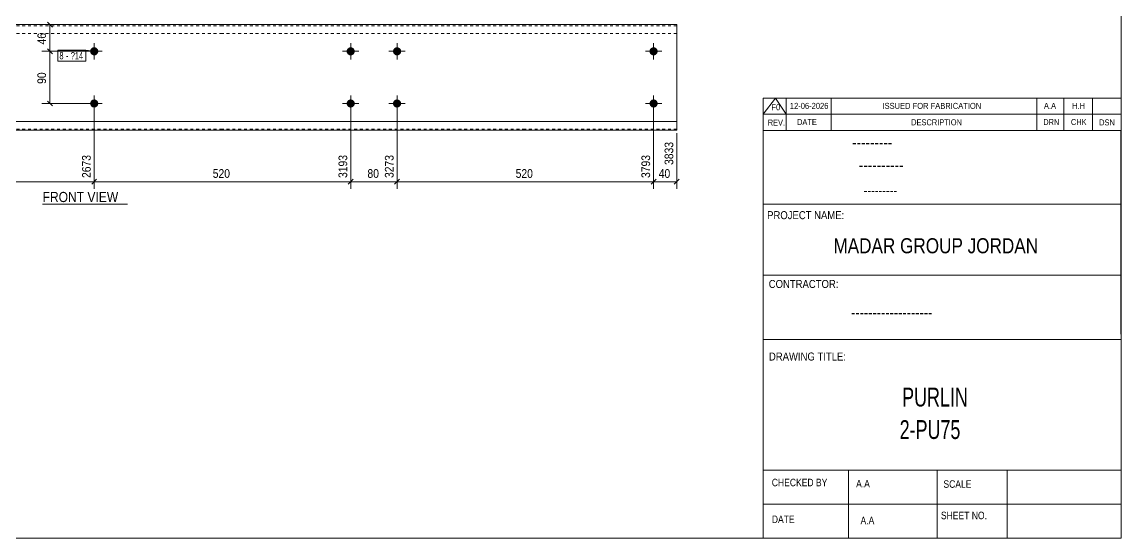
# Model space of a CAD drawing. Header units: millimetres. Extents: x 2 to 579, y 1 to 405.
# Drawn here: x 199.9 to 579, y 5 to 183 of the extents above; entities that cross this region are included whole.
import ezdxf

# ---------------------------------------------------------------- set-up
doc = ezdxf.new("R2010")
doc.units = ezdxf.units.MM
doc.linetypes.add('XKITLINE00', pattern=[0])
doc.linetypes.add('XKITLINE01', pattern=[4, 1, -1, 1, -1])
for name, color, linetype, lineweight in [('Bolt', 3, 'Continuous', 0), ('BoltMark', 7, 'Continuous', 0), ('Dimensions', 7, 'Continuous', 0), ('DrawingSheet', 5, 'Continuous', 0), ('OtherObjectType', 7, 'Continuous', 0), ('Part', 2, 'Continuous', 0)]:
    doc.layers.add(name, color=color, linetype=linetype, lineweight=lineweight)
doc.styles.add('@ARIAL_UNICODE_MS_BOLD', font='ARIAL.TTF')
doc.styles.add('ARIAL', font='ARIAL.TTF')
doc.styles.add('ARIAL_NARROW', font='ARIALN.TTF')
doc.styles.add('COMIC_SANS_MS_BOLD', font='COMICBD.TTF')
doc.styles.add('SWIS721_EX_BT', font='ARIAL.TTF')
doc.styles.add('SWISSE', font='ARIAL.TTF')

# ---------------------------------------------------------------- blocks, each defined once
blk = doc.blocks.new('*A3')
at = {"layer": 'Bolt'}
for points in [[(314.65, 172.88), (314.65, 172.84), (314.65, 172.81), (314.65, 172.77), (314.64, 172.74), (314.64, 172.7), (314.63, 172.67), (314.63, 172.64), (314.62, 172.6), (314.61, 172.57), (314.6, 172.54), (314.59, 172.5), (314.58, 172.47), (314.57, 172.44), (314.56, 172.41), (314.55, 172.37), (314.53, 172.34), (314.52, 172.31), (314.5, 172.28), (314.49, 172.25), (314.47, 172.22), (314.45, 172.19), (314.44, 172.16), (314.42, 172.13), (314.4, 172.1), (314.38, 172.08), (314.36, 172.05), (314.34, 172.02), (314.31, 172), (314.29, 171.97), (314.27, 171.94), (314.24, 171.92), (314.22, 171.9), (314.19, 171.87), (314.17, 171.85), (314.14, 171.83), (314.11, 171.81), (314.09, 171.79), (314.06, 171.77), (314.03, 171.75), (314, 171.73), (313.97, 171.71), (313.94, 171.69), (313.91, 171.68), (313.88, 171.66), (313.85, 171.64), (313.82, 171.63), (313.79, 171.62), (313.76, 171.6), (313.72, 171.59), (313.69, 171.58), (313.66, 171.57), (313.63, 171.56), (313.59, 171.55), (313.56, 171.54), (313.53, 171.54), (313.49, 171.53), (313.46, 171.53), (313.42, 171.52), (313.39, 171.52), (313.36, 171.51), (313.32, 171.51), (313.29, 171.51), (313.25, 171.51), (313.22, 171.51), (313.18, 171.51), (313.15, 171.51), (313.12, 171.52), (313.08, 171.52), (313.05, 171.53), (313.01, 171.53), (312.98, 171.54), (312.95, 171.54), (312.91, 171.55), (312.88, 171.56), (312.85, 171.57), (312.81, 171.58), (312.78, 171.59), (312.75, 171.6), (312.72, 171.62), (312.69, 171.63), (312.65, 171.64), (312.62, 171.66), (312.59, 171.68), (312.56, 171.69), (312.53, 171.71), (312.5, 171.73), (312.48, 171.75), (312.45, 171.77), (312.42, 171.79), (312.39, 171.81), (312.37, 171.83), (312.34, 171.85), (312.31, 171.87), (312.29, 171.9), (312.26, 171.92), (312.24, 171.94), (312.22, 171.97), (312.19, 172), (312.17, 172.02), (312.15, 172.05), (312.13, 172.08), (312.11, 172.1), (312.09, 172.13), (312.07, 172.16), (312.05, 172.19), (312.04, 172.22), (312.02, 172.25), (312, 172.28), (311.99, 172.31), (311.97, 172.34), (311.96, 172.37), (311.95, 172.41), (311.94, 172.44), (311.92, 172.47), (311.91, 172.5), (311.9, 172.54), (311.9, 172.57), (311.89, 172.6), (311.88, 172.64), (311.87, 172.67), (311.87, 172.7), (311.86, 172.74), (311.86, 172.77), (311.86, 172.81), (311.85, 172.84), (311.85, 172.88), (311.85, 172.91), (311.85, 172.94), (311.85, 172.98), (311.86, 173.01), (311.86, 173.05), (311.86, 173.08), (311.87, 173.12), (311.87, 173.15), (311.88, 173.18), (311.89, 173.22), (311.9, 173.25), (311.9, 173.28), (311.91, 173.32), (311.92, 173.35), (311.94, 173.38), (311.95, 173.41), (311.96, 173.45), (311.97, 173.48), (311.99, 173.51), (312, 173.54), (312.02, 173.57), (312.04, 173.6), (312.05, 173.63), (312.07, 173.66), (312.09, 173.69), (312.11, 173.72), (312.13, 173.74), (312.15, 173.77), (312.17, 173.8), (312.19, 173.82), (312.22, 173.85), (312.24, 173.88), (312.26, 173.9), (312.29, 173.92), (312.31, 173.95), (312.34, 173.97), (312.37, 173.99), (312.39, 174.01), (312.42, 174.03), (312.45, 174.05), (312.48, 174.07), (312.5, 174.09), (312.53, 174.11), (312.56, 174.13), (312.59, 174.14), (312.62, 174.16), (312.65, 174.18), (312.69, 174.19), (312.72, 174.2), (312.75, 174.22), (312.78, 174.23), (312.81, 174.24), (312.85, 174.25), (312.88, 174.26), (312.91, 174.27), (312.95, 174.28), (312.98, 174.28), (313.01, 174.29), (313.05, 174.29), (313.08, 174.3), (313.12, 174.3), (313.15, 174.31), (313.18, 174.31), (313.22, 174.31), (313.25, 174.31), (313.29, 174.31), (313.32, 174.31), (313.36, 174.31), (313.39, 174.3), (313.42, 174.3), (313.46, 174.29), (313.49, 174.29), (313.53, 174.28), (313.56, 174.28), (313.59, 174.27), (313.63, 174.26), (313.66, 174.25), (313.69, 174.24), (313.72, 174.23), (313.76, 174.22), (313.79, 174.2), (313.82, 174.19), (313.85, 174.18), (313.88, 174.16), (313.91, 174.14), (313.94, 174.13), (313.97, 174.11), (314, 174.09), (314.03, 174.07), (314.06, 174.05), (314.09, 174.03), (314.11, 174.01), (314.14, 173.99), (314.17, 173.97), (314.19, 173.95), (314.22, 173.92), (314.24, 173.9), (314.27, 173.88), (314.29, 173.85), (314.31, 173.82), (314.34, 173.8), (314.36, 173.77), (314.38, 173.74), (314.4, 173.72), (314.42, 173.69), (314.44, 173.66), (314.45, 173.63), (314.47, 173.6), (314.49, 173.57), (314.5, 173.54), (314.52, 173.51), (314.53, 173.48), (314.55, 173.45), (314.56, 173.41), (314.57, 173.38), (314.58, 173.35), (314.59, 173.32), (314.6, 173.28), (314.61, 173.25), (314.62, 173.22), (314.63, 173.18), (314.63, 173.15), (314.64, 173.12), (314.64, 173.08), (314.65, 173.05), (314.65, 173.01), (314.65, 172.98), (314.65, 172.94), (314.65, 172.91)], [(330.65, 172.88), (330.65, 172.84), (330.65, 172.81), (330.65, 172.77), (330.64, 172.74), (330.64, 172.7), (330.63, 172.67), (330.63, 172.64), (330.62, 172.6), (330.61, 172.57), (330.6, 172.54), (330.59, 172.5), (330.58, 172.47), (330.57, 172.44), (330.56, 172.41), (330.55, 172.37), (330.53, 172.34), (330.52, 172.31), (330.5, 172.28), (330.49, 172.25), (330.47, 172.22), (330.45, 172.19), (330.44, 172.16), (330.42, 172.13), (330.4, 172.1), (330.38, 172.08), (330.36, 172.05), (330.34, 172.02), (330.31, 172), (330.29, 171.97), (330.27, 171.94), (330.24, 171.92), (330.22, 171.9), (330.19, 171.87), (330.17, 171.85), (330.14, 171.83), (330.11, 171.81), (330.09, 171.79), (330.06, 171.77), (330.03, 171.75), (330, 171.73), (329.97, 171.71), (329.94, 171.69), (329.91, 171.68), (329.88, 171.66), (329.85, 171.64), (329.82, 171.63), (329.79, 171.62), (329.76, 171.6), (329.72, 171.59), (329.69, 171.58), (329.66, 171.57), (329.63, 171.56), (329.59, 171.55), (329.56, 171.54), (329.53, 171.54), (329.49, 171.53), (329.46, 171.53), (329.42, 171.52), (329.39, 171.52), (329.36, 171.51), (329.32, 171.51), (329.29, 171.51), (329.25, 171.51), (329.22, 171.51), (329.18, 171.51), (329.15, 171.51), (329.12, 171.52), (329.08, 171.52), (329.05, 171.53), (329.01, 171.53), (328.98, 171.54), (328.95, 171.54), (328.91, 171.55), (328.88, 171.56), (328.85, 171.57), (328.81, 171.58), (328.78, 171.59), (328.75, 171.6), (328.72, 171.62), (328.69, 171.63), (328.65, 171.64), (328.62, 171.66), (328.59, 171.68), (328.56, 171.69), (328.53, 171.71), (328.5, 171.73), (328.48, 171.75), (328.45, 171.77), (328.42, 171.79), (328.39, 171.81), (328.37, 171.83), (328.34, 171.85), (328.31, 171.87), (328.29, 171.9), (328.26, 171.92), (328.24, 171.94), (328.22, 171.97), (328.19, 172), (328.17, 172.02), (328.15, 172.05), (328.13, 172.08), (328.11, 172.1), (328.09, 172.13), (328.07, 172.16), (328.05, 172.19), (328.04, 172.22), (328.02, 172.25), (328, 172.28), (327.99, 172.31), (327.97, 172.34), (327.96, 172.37), (327.95, 172.41), (327.94, 172.44), (327.92, 172.47), (327.91, 172.5), (327.9, 172.54), (327.9, 172.57), (327.89, 172.6), (327.88, 172.64), (327.87, 172.67), (327.87, 172.7), (327.86, 172.74), (327.86, 172.77), (327.86, 172.81), (327.85, 172.84), (327.85, 172.88), (327.85, 172.91), (327.85, 172.94), (327.85, 172.98), (327.86, 173.01), (327.86, 173.05), (327.86, 173.08), (327.87, 173.12), (327.87, 173.15), (327.88, 173.18), (327.89, 173.22), (327.9, 173.25), (327.9, 173.28), (327.91, 173.32), (327.92, 173.35), (327.94, 173.38), (327.95, 173.41), (327.96, 173.45), (327.97, 173.48), (327.99, 173.51), (328, 173.54), (328.02, 173.57), (328.04, 173.6), (328.05, 173.63), (328.07, 173.66), (328.09, 173.69), (328.11, 173.72), (328.13, 173.74), (328.15, 173.77), (328.17, 173.8), (328.19, 173.82), (328.22, 173.85), (328.24, 173.88), (328.26, 173.9), (328.29, 173.92), (328.31, 173.95), (328.34, 173.97), (328.37, 173.99), (328.39, 174.01), (328.42, 174.03), (328.45, 174.05), (328.48, 174.07), (328.5, 174.09), (328.53, 174.11), (328.56, 174.13), (328.59, 174.14), (328.62, 174.16), (328.65, 174.18), (328.69, 174.19), (328.72, 174.2), (328.75, 174.22), (328.78, 174.23), (328.81, 174.24), (328.85, 174.25), (328.88, 174.26), (328.91, 174.27), (328.95, 174.28), (328.98, 174.28), (329.01, 174.29), (329.05, 174.29), (329.08, 174.3), (329.12, 174.3), (329.15, 174.31), (329.18, 174.31), (329.22, 174.31), (329.25, 174.31), (329.29, 174.31), (329.32, 174.31), (329.36, 174.31), (329.39, 174.3), (329.42, 174.3), (329.46, 174.29), (329.49, 174.29), (329.53, 174.28), (329.56, 174.28), (329.59, 174.27), (329.63, 174.26), (329.66, 174.25), (329.69, 174.24), (329.72, 174.23), (329.76, 174.22), (329.79, 174.2), (329.82, 174.19), (329.85, 174.18), (329.88, 174.16), (329.91, 174.14), (329.94, 174.13), (329.97, 174.11), (330, 174.09), (330.03, 174.07), (330.06, 174.05), (330.09, 174.03), (330.11, 174.01), (330.14, 173.99), (330.17, 173.97), (330.19, 173.95), (330.22, 173.92), (330.24, 173.9), (330.27, 173.88), (330.29, 173.85), (330.31, 173.82), (330.34, 173.8), (330.36, 173.77), (330.38, 173.74), (330.4, 173.72), (330.42, 173.69), (330.44, 173.66), (330.45, 173.63), (330.47, 173.6), (330.49, 173.57), (330.5, 173.54), (330.52, 173.51), (330.53, 173.48), (330.55, 173.45), (330.56, 173.41), (330.57, 173.38), (330.58, 173.35), (330.59, 173.32), (330.6, 173.28), (330.61, 173.25), (330.62, 173.22), (330.63, 173.18), (330.63, 173.15), (330.64, 173.12), (330.64, 173.08), (330.65, 173.05), (330.65, 173.01), (330.65, 172.98), (330.65, 172.94), (330.65, 172.91)], [(314.65, 154.88), (314.65, 154.84), (314.65, 154.81), (314.65, 154.77), (314.64, 154.74), (314.64, 154.7), (314.63, 154.67), (314.63, 154.64), (314.62, 154.6), (314.61, 154.57), (314.6, 154.54), (314.59, 154.5), (314.58, 154.47), (314.57, 154.44), (314.56, 154.41), (314.55, 154.37), (314.53, 154.34), (314.52, 154.31), (314.5, 154.28), (314.49, 154.25), (314.47, 154.22), (314.45, 154.19), (314.44, 154.16), (314.42, 154.13), (314.4, 154.1), (314.38, 154.08), (314.36, 154.05), (314.34, 154.02), (314.31, 154), (314.29, 153.97), (314.27, 153.94), (314.24, 153.92), (314.22, 153.9), (314.19, 153.87), (314.17, 153.85), (314.14, 153.83), (314.11, 153.81), (314.09, 153.79), (314.06, 153.77), (314.03, 153.75), (314, 153.73), (313.97, 153.71), (313.94, 153.69), (313.91, 153.68), (313.88, 153.66), (313.85, 153.64), (313.82, 153.63), (313.79, 153.62), (313.76, 153.6), (313.72, 153.59), (313.69, 153.58), (313.66, 153.57), (313.63, 153.56), (313.59, 153.55), (313.56, 153.54), (313.53, 153.54), (313.49, 153.53), (313.46, 153.53), (313.42, 153.52), (313.39, 153.52), (313.36, 153.51), (313.32, 153.51), (313.29, 153.51), (313.25, 153.51), (313.22, 153.51), (313.18, 153.51), (313.15, 153.51), (313.12, 153.52), (313.08, 153.52), (313.05, 153.53), (313.01, 153.53), (312.98, 153.54), (312.95, 153.54), (312.91, 153.55), (312.88, 153.56), (312.85, 153.57), (312.81, 153.58), (312.78, 153.59), (312.75, 153.6), (312.72, 153.62), (312.69, 153.63), (312.65, 153.64), (312.62, 153.66), (312.59, 153.68), (312.56, 153.69), (312.53, 153.71), (312.5, 153.73), (312.48, 153.75), (312.45, 153.77), (312.42, 153.79), (312.39, 153.81), (312.37, 153.83), (312.34, 153.85), (312.31, 153.87), (312.29, 153.9), (312.26, 153.92), (312.24, 153.94), (312.22, 153.97), (312.19, 154), (312.17, 154.02), (312.15, 154.05), (312.13, 154.08), (312.11, 154.1), (312.09, 154.13), (312.07, 154.16), (312.05, 154.19), (312.04, 154.22), (312.02, 154.25), (312, 154.28), (311.99, 154.31), (311.97, 154.34), (311.96, 154.37), (311.95, 154.41), (311.94, 154.44), (311.92, 154.47), (311.91, 154.5), (311.9, 154.54), (311.9, 154.57), (311.89, 154.6), (311.88, 154.64), (311.87, 154.67), (311.87, 154.7), (311.86, 154.74), (311.86, 154.77), (311.86, 154.81), (311.85, 154.84), (311.85, 154.88), (311.85, 154.91), (311.85, 154.94), (311.85, 154.98), (311.86, 155.01), (311.86, 155.05), (311.86, 155.08), (311.87, 155.12), (311.87, 155.15), (311.88, 155.18), (311.89, 155.22), (311.9, 155.25), (311.9, 155.28), (311.91, 155.32), (311.92, 155.35), (311.94, 155.38), (311.95, 155.41), (311.96, 155.45), (311.97, 155.48), (311.99, 155.51), (312, 155.54), (312.02, 155.57), (312.04, 155.6), (312.05, 155.63), (312.07, 155.66), (312.09, 155.69), (312.11, 155.72), (312.13, 155.74), (312.15, 155.77), (312.17, 155.8), (312.19, 155.82), (312.22, 155.85), (312.24, 155.88), (312.26, 155.9), (312.29, 155.92), (312.31, 155.95), (312.34, 155.97), (312.37, 155.99), (312.39, 156.01), (312.42, 156.03), (312.45, 156.05), (312.48, 156.07), (312.5, 156.09), (312.53, 156.11), (312.56, 156.13), (312.59, 156.14), (312.62, 156.16), (312.65, 156.18), (312.69, 156.19), (312.72, 156.2), (312.75, 156.22), (312.78, 156.23), (312.81, 156.24), (312.85, 156.25), (312.88, 156.26), (312.91, 156.27), (312.95, 156.28), (312.98, 156.28), (313.01, 156.29), (313.05, 156.29), (313.08, 156.3), (313.12, 156.3), (313.15, 156.31), (313.18, 156.31), (313.22, 156.31), (313.25, 156.31), (313.29, 156.31), (313.32, 156.31), (313.36, 156.31), (313.39, 156.3), (313.42, 156.3), (313.46, 156.29), (313.49, 156.29), (313.53, 156.28), (313.56, 156.28), (313.59, 156.27), (313.63, 156.26), (313.66, 156.25), (313.69, 156.24), (313.72, 156.23), (313.76, 156.22), (313.79, 156.2), (313.82, 156.19), (313.85, 156.18), (313.88, 156.16), (313.91, 156.14), (313.94, 156.13), (313.97, 156.11), (314, 156.09), (314.03, 156.07), (314.06, 156.05), (314.09, 156.03), (314.11, 156.01), (314.14, 155.99), (314.17, 155.97), (314.19, 155.95), (314.22, 155.92), (314.24, 155.9), (314.27, 155.88), (314.29, 155.85), (314.31, 155.82), (314.34, 155.8), (314.36, 155.77), (314.38, 155.74), (314.4, 155.72), (314.42, 155.69), (314.44, 155.66), (314.45, 155.63), (314.47, 155.6), (314.49, 155.57), (314.5, 155.54), (314.52, 155.51), (314.53, 155.48), (314.55, 155.45), (314.56, 155.41), (314.57, 155.38), (314.58, 155.35), (314.59, 155.32), (314.6, 155.28), (314.61, 155.25), (314.62, 155.22), (314.63, 155.18), (314.63, 155.15), (314.64, 155.12), (314.64, 155.08), (314.65, 155.05), (314.65, 155.01), (314.65, 154.98), (314.65, 154.94), (314.65, 154.91)], [(330.65, 154.88), (330.65, 154.84), (330.65, 154.81), (330.65, 154.77), (330.64, 154.74), (330.64, 154.7), (330.63, 154.67), (330.63, 154.64), (330.62, 154.6), (330.61, 154.57), (330.6, 154.54), (330.59, 154.5), (330.58, 154.47), (330.57, 154.44), (330.56, 154.41), (330.55, 154.37), (330.53, 154.34), (330.52, 154.31), (330.5, 154.28), (330.49, 154.25), (330.47, 154.22), (330.45, 154.19), (330.44, 154.16), (330.42, 154.13), (330.4, 154.1), (330.38, 154.08), (330.36, 154.05), (330.34, 154.02), (330.31, 154), (330.29, 153.97), (330.27, 153.94), (330.24, 153.92), (330.22, 153.9), (330.19, 153.87), (330.17, 153.85), (330.14, 153.83), (330.11, 153.81), (330.09, 153.79), (330.06, 153.77), (330.03, 153.75), (330, 153.73), (329.97, 153.71), (329.94, 153.69), (329.91, 153.68), (329.88, 153.66), (329.85, 153.64), (329.82, 153.63), (329.79, 153.62), (329.76, 153.6), (329.72, 153.59), (329.69, 153.58), (329.66, 153.57), (329.63, 153.56), (329.59, 153.55), (329.56, 153.54), (329.53, 153.54), (329.49, 153.53), (329.46, 153.53), (329.42, 153.52), (329.39, 153.52), (329.36, 153.51), (329.32, 153.51), (329.29, 153.51), (329.25, 153.51), (329.22, 153.51), (329.18, 153.51), (329.15, 153.51), (329.12, 153.52), (329.08, 153.52), (329.05, 153.53), (329.01, 153.53), (328.98, 153.54), (328.95, 153.54), (328.91, 153.55), (328.88, 153.56), (328.85, 153.57), (328.81, 153.58), (328.78, 153.59), (328.75, 153.6), (328.72, 153.62), (328.69, 153.63), (328.65, 153.64), (328.62, 153.66), (328.59, 153.68), (328.56, 153.69), (328.53, 153.71), (328.5, 153.73), (328.48, 153.75), (328.45, 153.77), (328.42, 153.79), (328.39, 153.81), (328.37, 153.83), (328.34, 153.85), (328.31, 153.87), (328.29, 153.9), (328.26, 153.92), (328.24, 153.94), (328.22, 153.97), (328.19, 154), (328.17, 154.02), (328.15, 154.05), (328.13, 154.08), (328.11, 154.1), (328.09, 154.13), (328.07, 154.16), (328.05, 154.19), (328.04, 154.22), (328.02, 154.25), (328, 154.28), (327.99, 154.31), (327.97, 154.34), (327.96, 154.37), (327.95, 154.41), (327.94, 154.44), (327.92, 154.47), (327.91, 154.5), (327.9, 154.54), (327.9, 154.57), (327.89, 154.6), (327.88, 154.64), (327.87, 154.67), (327.87, 154.7), (327.86, 154.74), (327.86, 154.77), (327.86, 154.81), (327.85, 154.84), (327.85, 154.88), (327.85, 154.91), (327.85, 154.94), (327.85, 154.98), (327.86, 155.01), (327.86, 155.05), (327.86, 155.08), (327.87, 155.12), (327.87, 155.15), (327.88, 155.18), (327.89, 155.22), (327.9, 155.25), (327.9, 155.28), (327.91, 155.32), (327.92, 155.35), (327.94, 155.38), (327.95, 155.41), (327.96, 155.45), (327.97, 155.48), (327.99, 155.51), (328, 155.54), (328.02, 155.57), (328.04, 155.6), (328.05, 155.63), (328.07, 155.66), (328.09, 155.69), (328.11, 155.72), (328.13, 155.74), (328.15, 155.77), (328.17, 155.8), (328.19, 155.82), (328.22, 155.85), (328.24, 155.88), (328.26, 155.9), (328.29, 155.92), (328.31, 155.95), (328.34, 155.97), (328.37, 155.99), (328.39, 156.01), (328.42, 156.03), (328.45, 156.05), (328.48, 156.07), (328.5, 156.09), (328.53, 156.11), (328.56, 156.13), (328.59, 156.14), (328.62, 156.16), (328.65, 156.18), (328.69, 156.19), (328.72, 156.2), (328.75, 156.22), (328.78, 156.23), (328.81, 156.24), (328.85, 156.25), (328.88, 156.26), (328.91, 156.27), (328.95, 156.28), (328.98, 156.28), (329.01, 156.29), (329.05, 156.29), (329.08, 156.3), (329.12, 156.3), (329.15, 156.31), (329.18, 156.31), (329.22, 156.31), (329.25, 156.31), (329.29, 156.31), (329.32, 156.31), (329.36, 156.31), (329.39, 156.3), (329.42, 156.3), (329.46, 156.29), (329.49, 156.29), (329.53, 156.28), (329.56, 156.28), (329.59, 156.27), (329.63, 156.26), (329.66, 156.25), (329.69, 156.24), (329.72, 156.23), (329.76, 156.22), (329.79, 156.2), (329.82, 156.19), (329.85, 156.18), (329.88, 156.16), (329.91, 156.14), (329.94, 156.13), (329.97, 156.11), (330, 156.09), (330.03, 156.07), (330.06, 156.05), (330.09, 156.03), (330.11, 156.01), (330.14, 155.99), (330.17, 155.97), (330.19, 155.95), (330.22, 155.92), (330.24, 155.9), (330.27, 155.88), (330.29, 155.85), (330.31, 155.82), (330.34, 155.8), (330.36, 155.77), (330.38, 155.74), (330.4, 155.72), (330.42, 155.69), (330.44, 155.66), (330.45, 155.63), (330.47, 155.6), (330.49, 155.57), (330.5, 155.54), (330.52, 155.51), (330.53, 155.48), (330.55, 155.45), (330.56, 155.41), (330.57, 155.38), (330.58, 155.35), (330.59, 155.32), (330.6, 155.28), (330.61, 155.25), (330.62, 155.22), (330.63, 155.18), (330.63, 155.15), (330.64, 155.12), (330.64, 155.08), (330.65, 155.05), (330.65, 155.01), (330.65, 154.98), (330.65, 154.94), (330.65, 154.91)]]:
    blk.add_hatch(color=3, dxfattribs=at).paths.add_polyline_path(points, flags=17)
at = {"layer": 'Bolt', "color": 3, "linetype": 'XKITLINE00', "lineweight": 0}
for p, q in [((313.25, 175.71), (313.25, 170.11)), ((329.25, 175.71), (329.25, 170.11)), ((316.05, 172.91), (310.45, 172.91)), ((332.05, 172.91), (326.45, 172.91)), ((313.25, 157.71), (313.25, 152.11)), ((329.25, 157.71), (329.25, 152.11)), ((316.05, 154.91), (310.45, 154.91)), ((332.05, 154.91), (326.45, 154.91))]:
    blk.add_line(p, q, dxfattribs=at)
blk = doc.blocks.new('*A4')
at = {"layer": 'Bolt'}
for points in [[(226.16, 172.88), (226.16, 172.84), (226.16, 172.81), (226.16, 172.77), (226.15, 172.74), (226.15, 172.7), (226.14, 172.67), (226.14, 172.64), (226.13, 172.6), (226.12, 172.57), (226.11, 172.54), (226.11, 172.5), (226.09, 172.47), (226.08, 172.44), (226.07, 172.41), (226.06, 172.37), (226.05, 172.34), (226.03, 172.31), (226.02, 172.28), (226, 172.25), (225.98, 172.22), (225.97, 172.19), (225.95, 172.16), (225.93, 172.13), (225.91, 172.1), (225.89, 172.08), (225.87, 172.05), (225.85, 172.02), (225.83, 172), (225.8, 171.97), (225.78, 171.94), (225.76, 171.92), (225.73, 171.9), (225.71, 171.87), (225.68, 171.85), (225.65, 171.83), (225.63, 171.81), (225.6, 171.79), (225.57, 171.77), (225.54, 171.75), (225.51, 171.73), (225.49, 171.71), (225.46, 171.69), (225.43, 171.68), (225.39, 171.66), (225.36, 171.64), (225.33, 171.63), (225.3, 171.62), (225.27, 171.6), (225.24, 171.59), (225.2, 171.58), (225.17, 171.57), (225.14, 171.56), (225.11, 171.55), (225.07, 171.54), (225.04, 171.54), (225, 171.53), (224.97, 171.53), (224.94, 171.52), (224.9, 171.52), (224.87, 171.51), (224.83, 171.51), (224.8, 171.51), (224.77, 171.51), (224.73, 171.51), (224.7, 171.51), (224.66, 171.51), (224.63, 171.52), (224.59, 171.52), (224.56, 171.53), (224.53, 171.53), (224.49, 171.54), (224.46, 171.54), (224.43, 171.55), (224.39, 171.56), (224.36, 171.57), (224.33, 171.58), (224.29, 171.59), (224.26, 171.6), (224.23, 171.62), (224.2, 171.63), (224.17, 171.64), (224.14, 171.66), (224.11, 171.68), (224.08, 171.69), (224.05, 171.71), (224.02, 171.73), (223.99, 171.75), (223.96, 171.77), (223.93, 171.79), (223.9, 171.81), (223.88, 171.83), (223.85, 171.85), (223.83, 171.87), (223.8, 171.9), (223.78, 171.92), (223.75, 171.94), (223.73, 171.97), (223.71, 172), (223.68, 172.02), (223.66, 172.05), (223.64, 172.08), (223.62, 172.1), (223.6, 172.13), (223.58, 172.16), (223.56, 172.19), (223.55, 172.22), (223.53, 172.25), (223.51, 172.28), (223.5, 172.31), (223.49, 172.34), (223.47, 172.37), (223.46, 172.41), (223.45, 172.44), (223.44, 172.47), (223.43, 172.5), (223.42, 172.54), (223.41, 172.57), (223.4, 172.6), (223.39, 172.64), (223.39, 172.67), (223.38, 172.7), (223.38, 172.74), (223.37, 172.77), (223.37, 172.81), (223.37, 172.84), (223.37, 172.88), (223.37, 172.91), (223.37, 172.94), (223.37, 172.98), (223.37, 173.01), (223.37, 173.05), (223.38, 173.08), (223.38, 173.12), (223.39, 173.15), (223.39, 173.18), (223.4, 173.22), (223.41, 173.25), (223.42, 173.28), (223.43, 173.32), (223.44, 173.35), (223.45, 173.38), (223.46, 173.41), (223.47, 173.45), (223.49, 173.48), (223.5, 173.51), (223.51, 173.54), (223.53, 173.57), (223.55, 173.6), (223.56, 173.63), (223.58, 173.66), (223.6, 173.69), (223.62, 173.72), (223.64, 173.74), (223.66, 173.77), (223.68, 173.8), (223.71, 173.82), (223.73, 173.85), (223.75, 173.88), (223.78, 173.9), (223.8, 173.92), (223.83, 173.95), (223.85, 173.97), (223.88, 173.99), (223.9, 174.01), (223.93, 174.03), (223.96, 174.05), (223.99, 174.07), (224.02, 174.09), (224.05, 174.11), (224.08, 174.13), (224.11, 174.14), (224.14, 174.16), (224.17, 174.18), (224.2, 174.19), (224.23, 174.2), (224.26, 174.22), (224.29, 174.23), (224.33, 174.24), (224.36, 174.25), (224.39, 174.26), (224.43, 174.27), (224.46, 174.28), (224.49, 174.28), (224.53, 174.29), (224.56, 174.29), (224.59, 174.3), (224.63, 174.3), (224.66, 174.31), (224.7, 174.31), (224.73, 174.31), (224.77, 174.31), (224.8, 174.31), (224.83, 174.31), (224.87, 174.31), (224.9, 174.3), (224.94, 174.3), (224.97, 174.29), (225, 174.29), (225.04, 174.28), (225.07, 174.28), (225.11, 174.27), (225.14, 174.26), (225.17, 174.25), (225.2, 174.24), (225.24, 174.23), (225.27, 174.22), (225.3, 174.2), (225.33, 174.19), (225.36, 174.18), (225.39, 174.16), (225.43, 174.14), (225.46, 174.13), (225.49, 174.11), (225.51, 174.09), (225.54, 174.07), (225.57, 174.05), (225.6, 174.03), (225.63, 174.01), (225.65, 173.99), (225.68, 173.97), (225.71, 173.95), (225.73, 173.92), (225.76, 173.9), (225.78, 173.88), (225.8, 173.85), (225.83, 173.82), (225.85, 173.8), (225.87, 173.77), (225.89, 173.74), (225.91, 173.72), (225.93, 173.69), (225.95, 173.66), (225.97, 173.63), (225.98, 173.6), (226, 173.57), (226.02, 173.54), (226.03, 173.51), (226.05, 173.48), (226.06, 173.45), (226.07, 173.41), (226.08, 173.38), (226.09, 173.35), (226.11, 173.32), (226.11, 173.28), (226.12, 173.25), (226.13, 173.22), (226.14, 173.18), (226.14, 173.15), (226.15, 173.12), (226.15, 173.08), (226.16, 173.05), (226.16, 173.01), (226.16, 172.98), (226.16, 172.94), (226.17, 172.91)], [(419.14, 172.88), (419.14, 172.84), (419.14, 172.81), (419.13, 172.77), (419.13, 172.74), (419.13, 172.7), (419.12, 172.67), (419.11, 172.64), (419.11, 172.6), (419.1, 172.57), (419.09, 172.54), (419.08, 172.5), (419.07, 172.47), (419.06, 172.44), (419.05, 172.41), (419.03, 172.37), (419.02, 172.34), (419.01, 172.31), (418.99, 172.28), (418.98, 172.25), (418.96, 172.22), (418.94, 172.19), (418.92, 172.16), (418.91, 172.13), (418.89, 172.1), (418.87, 172.08), (418.84, 172.05), (418.82, 172.02), (418.8, 172), (418.78, 171.97), (418.76, 171.94), (418.73, 171.92), (418.71, 171.9), (418.68, 171.87), (418.66, 171.85), (418.63, 171.83), (418.6, 171.81), (418.58, 171.79), (418.55, 171.77), (418.52, 171.75), (418.49, 171.73), (418.46, 171.71), (418.43, 171.69), (418.4, 171.68), (418.37, 171.66), (418.34, 171.64), (418.31, 171.63), (418.28, 171.62), (418.24, 171.6), (418.21, 171.59), (418.18, 171.58), (418.15, 171.57), (418.11, 171.56), (418.08, 171.55), (418.05, 171.54), (418.01, 171.54), (417.98, 171.53), (417.95, 171.53), (417.91, 171.52), (417.88, 171.52), (417.84, 171.51), (417.81, 171.51), (417.78, 171.51), (417.74, 171.51), (417.71, 171.51), (417.67, 171.51), (417.64, 171.51), (417.6, 171.52), (417.57, 171.52), (417.54, 171.53), (417.5, 171.53), (417.47, 171.54), (417.43, 171.54), (417.4, 171.55), (417.37, 171.56), (417.33, 171.57), (417.3, 171.58), (417.27, 171.59), (417.24, 171.6), (417.21, 171.62), (417.17, 171.63), (417.14, 171.64), (417.11, 171.66), (417.08, 171.68), (417.05, 171.69), (417.02, 171.71), (416.99, 171.73), (416.96, 171.75), (416.93, 171.77), (416.91, 171.79), (416.88, 171.81), (416.85, 171.83), (416.83, 171.85), (416.8, 171.87), (416.78, 171.9), (416.75, 171.92), (416.73, 171.94), (416.7, 171.97), (416.68, 172), (416.66, 172.02), (416.64, 172.05), (416.62, 172.08), (416.6, 172.1), (416.58, 172.13), (416.56, 172.16), (416.54, 172.19), (416.52, 172.22), (416.51, 172.25), (416.49, 172.28), (416.48, 172.31), (416.46, 172.34), (416.45, 172.37), (416.43, 172.41), (416.42, 172.44), (416.41, 172.47), (416.4, 172.5), (416.39, 172.54), (416.38, 172.57), (416.38, 172.6), (416.37, 172.64), (416.36, 172.67), (416.36, 172.7), (416.35, 172.74), (416.35, 172.77), (416.34, 172.81), (416.34, 172.84), (416.34, 172.88), (416.34, 172.91), (416.34, 172.94), (416.34, 172.98), (416.34, 173.01), (416.35, 173.05), (416.35, 173.08), (416.36, 173.12), (416.36, 173.15), (416.37, 173.18), (416.38, 173.22), (416.38, 173.25), (416.39, 173.28), (416.4, 173.32), (416.41, 173.35), (416.42, 173.38), (416.43, 173.41), (416.45, 173.45), (416.46, 173.48), (416.48, 173.51), (416.49, 173.54), (416.51, 173.57), (416.52, 173.6), (416.54, 173.63), (416.56, 173.66), (416.58, 173.69), (416.6, 173.72), (416.62, 173.74), (416.64, 173.77), (416.66, 173.8), (416.68, 173.82), (416.7, 173.85), (416.73, 173.88), (416.75, 173.9), (416.78, 173.92), (416.8, 173.95), (416.83, 173.97), (416.85, 173.99), (416.88, 174.01), (416.91, 174.03), (416.93, 174.05), (416.96, 174.07), (416.99, 174.09), (417.02, 174.11), (417.05, 174.13), (417.08, 174.14), (417.11, 174.16), (417.14, 174.18), (417.17, 174.19), (417.21, 174.2), (417.24, 174.22), (417.27, 174.23), (417.3, 174.24), (417.33, 174.25), (417.37, 174.26), (417.4, 174.27), (417.43, 174.28), (417.47, 174.28), (417.5, 174.29), (417.54, 174.29), (417.57, 174.3), (417.6, 174.3), (417.64, 174.31), (417.67, 174.31), (417.71, 174.31), (417.74, 174.31), (417.78, 174.31), (417.81, 174.31), (417.84, 174.31), (417.88, 174.3), (417.91, 174.3), (417.95, 174.29), (417.98, 174.29), (418.01, 174.28), (418.05, 174.28), (418.08, 174.27), (418.11, 174.26), (418.15, 174.25), (418.18, 174.24), (418.21, 174.23), (418.24, 174.22), (418.28, 174.2), (418.31, 174.19), (418.34, 174.18), (418.37, 174.16), (418.4, 174.14), (418.43, 174.13), (418.46, 174.11), (418.49, 174.09), (418.52, 174.07), (418.55, 174.05), (418.58, 174.03), (418.6, 174.01), (418.63, 173.99), (418.66, 173.97), (418.68, 173.95), (418.71, 173.92), (418.73, 173.9), (418.76, 173.88), (418.78, 173.85), (418.8, 173.82), (418.82, 173.8), (418.84, 173.77), (418.87, 173.74), (418.89, 173.72), (418.91, 173.69), (418.92, 173.66), (418.94, 173.63), (418.96, 173.6), (418.98, 173.57), (418.99, 173.54), (419.01, 173.51), (419.02, 173.48), (419.03, 173.45), (419.05, 173.41), (419.06, 173.38), (419.07, 173.35), (419.08, 173.32), (419.09, 173.28), (419.1, 173.25), (419.11, 173.22), (419.11, 173.18), (419.12, 173.15), (419.13, 173.12), (419.13, 173.08), (419.13, 173.05), (419.14, 173.01), (419.14, 172.98), (419.14, 172.94), (419.14, 172.91)], [(226.16, 154.88), (226.16, 154.84), (226.16, 154.81), (226.16, 154.77), (226.15, 154.74), (226.15, 154.7), (226.14, 154.67), (226.14, 154.64), (226.13, 154.6), (226.12, 154.57), (226.11, 154.54), (226.11, 154.5), (226.09, 154.47), (226.08, 154.44), (226.07, 154.41), (226.06, 154.37), (226.05, 154.34), (226.03, 154.31), (226.02, 154.28), (226, 154.25), (225.98, 154.22), (225.97, 154.19), (225.95, 154.16), (225.93, 154.13), (225.91, 154.1), (225.89, 154.08), (225.87, 154.05), (225.85, 154.02), (225.83, 154), (225.8, 153.97), (225.78, 153.94), (225.76, 153.92), (225.73, 153.9), (225.71, 153.87), (225.68, 153.85), (225.65, 153.83), (225.63, 153.81), (225.6, 153.79), (225.57, 153.77), (225.54, 153.75), (225.51, 153.73), (225.49, 153.71), (225.46, 153.69), (225.43, 153.68), (225.39, 153.66), (225.36, 153.64), (225.33, 153.63), (225.3, 153.62), (225.27, 153.6), (225.24, 153.59), (225.2, 153.58), (225.17, 153.57), (225.14, 153.56), (225.11, 153.55), (225.07, 153.54), (225.04, 153.54), (225, 153.53), (224.97, 153.53), (224.94, 153.52), (224.9, 153.52), (224.87, 153.51), (224.83, 153.51), (224.8, 153.51), (224.77, 153.51), (224.73, 153.51), (224.7, 153.51), (224.66, 153.51), (224.63, 153.52), (224.59, 153.52), (224.56, 153.53), (224.53, 153.53), (224.49, 153.54), (224.46, 153.54), (224.43, 153.55), (224.39, 153.56), (224.36, 153.57), (224.33, 153.58), (224.29, 153.59), (224.26, 153.6), (224.23, 153.62), (224.2, 153.63), (224.17, 153.64), (224.14, 153.66), (224.11, 153.68), (224.08, 153.69), (224.05, 153.71), (224.02, 153.73), (223.99, 153.75), (223.96, 153.77), (223.93, 153.79), (223.9, 153.81), (223.88, 153.83), (223.85, 153.85), (223.83, 153.87), (223.8, 153.9), (223.78, 153.92), (223.75, 153.94), (223.73, 153.97), (223.71, 154), (223.68, 154.02), (223.66, 154.05), (223.64, 154.08), (223.62, 154.1), (223.6, 154.13), (223.58, 154.16), (223.56, 154.19), (223.55, 154.22), (223.53, 154.25), (223.51, 154.28), (223.5, 154.31), (223.49, 154.34), (223.47, 154.37), (223.46, 154.41), (223.45, 154.44), (223.44, 154.47), (223.43, 154.5), (223.42, 154.54), (223.41, 154.57), (223.4, 154.6), (223.39, 154.64), (223.39, 154.67), (223.38, 154.7), (223.38, 154.74), (223.37, 154.77), (223.37, 154.81), (223.37, 154.84), (223.37, 154.88), (223.37, 154.91), (223.37, 154.94), (223.37, 154.98), (223.37, 155.01), (223.37, 155.05), (223.38, 155.08), (223.38, 155.12), (223.39, 155.15), (223.39, 155.18), (223.4, 155.22), (223.41, 155.25), (223.42, 155.28), (223.43, 155.32), (223.44, 155.35), (223.45, 155.38), (223.46, 155.41), (223.47, 155.45), (223.49, 155.48), (223.5, 155.51), (223.51, 155.54), (223.53, 155.57), (223.55, 155.6), (223.56, 155.63), (223.58, 155.66), (223.6, 155.69), (223.62, 155.72), (223.64, 155.74), (223.66, 155.77), (223.68, 155.8), (223.71, 155.82), (223.73, 155.85), (223.75, 155.88), (223.78, 155.9), (223.8, 155.92), (223.83, 155.95), (223.85, 155.97), (223.88, 155.99), (223.9, 156.01), (223.93, 156.03), (223.96, 156.05), (223.99, 156.07), (224.02, 156.09), (224.05, 156.11), (224.08, 156.13), (224.11, 156.14), (224.14, 156.16), (224.17, 156.18), (224.2, 156.19), (224.23, 156.2), (224.26, 156.22), (224.29, 156.23), (224.33, 156.24), (224.36, 156.25), (224.39, 156.26), (224.43, 156.27), (224.46, 156.28), (224.49, 156.28), (224.53, 156.29), (224.56, 156.29), (224.59, 156.3), (224.63, 156.3), (224.66, 156.31), (224.7, 156.31), (224.73, 156.31), (224.77, 156.31), (224.8, 156.31), (224.83, 156.31), (224.87, 156.31), (224.9, 156.3), (224.94, 156.3), (224.97, 156.29), (225, 156.29), (225.04, 156.28), (225.07, 156.28), (225.11, 156.27), (225.14, 156.26), (225.17, 156.25), (225.2, 156.24), (225.24, 156.23), (225.27, 156.22), (225.3, 156.2), (225.33, 156.19), (225.36, 156.18), (225.39, 156.16), (225.43, 156.14), (225.46, 156.13), (225.49, 156.11), (225.51, 156.09), (225.54, 156.07), (225.57, 156.05), (225.6, 156.03), (225.63, 156.01), (225.65, 155.99), (225.68, 155.97), (225.71, 155.95), (225.73, 155.92), (225.76, 155.9), (225.78, 155.88), (225.8, 155.85), (225.83, 155.82), (225.85, 155.8), (225.87, 155.77), (225.89, 155.74), (225.91, 155.72), (225.93, 155.69), (225.95, 155.66), (225.97, 155.63), (225.98, 155.6), (226, 155.57), (226.02, 155.54), (226.03, 155.51), (226.05, 155.48), (226.06, 155.45), (226.07, 155.41), (226.08, 155.38), (226.09, 155.35), (226.11, 155.32), (226.11, 155.28), (226.12, 155.25), (226.13, 155.22), (226.14, 155.18), (226.14, 155.15), (226.15, 155.12), (226.15, 155.08), (226.16, 155.05), (226.16, 155.01), (226.16, 154.98), (226.16, 154.94), (226.17, 154.91)], [(419.14, 154.88), (419.14, 154.84), (419.14, 154.81), (419.13, 154.77), (419.13, 154.74), (419.13, 154.7), (419.12, 154.67), (419.11, 154.64), (419.11, 154.6), (419.1, 154.57), (419.09, 154.54), (419.08, 154.5), (419.07, 154.47), (419.06, 154.44), (419.05, 154.41), (419.03, 154.37), (419.02, 154.34), (419.01, 154.31), (418.99, 154.28), (418.98, 154.25), (418.96, 154.22), (418.94, 154.19), (418.92, 154.16), (418.91, 154.13), (418.89, 154.1), (418.87, 154.08), (418.84, 154.05), (418.82, 154.02), (418.8, 154), (418.78, 153.97), (418.76, 153.94), (418.73, 153.92), (418.71, 153.9), (418.68, 153.87), (418.66, 153.85), (418.63, 153.83), (418.6, 153.81), (418.58, 153.79), (418.55, 153.77), (418.52, 153.75), (418.49, 153.73), (418.46, 153.71), (418.43, 153.69), (418.4, 153.68), (418.37, 153.66), (418.34, 153.64), (418.31, 153.63), (418.28, 153.62), (418.24, 153.6), (418.21, 153.59), (418.18, 153.58), (418.15, 153.57), (418.11, 153.56), (418.08, 153.55), (418.05, 153.54), (418.01, 153.54), (417.98, 153.53), (417.95, 153.53), (417.91, 153.52), (417.88, 153.52), (417.84, 153.51), (417.81, 153.51), (417.78, 153.51), (417.74, 153.51), (417.71, 153.51), (417.67, 153.51), (417.64, 153.51), (417.6, 153.52), (417.57, 153.52), (417.54, 153.53), (417.5, 153.53), (417.47, 153.54), (417.43, 153.54), (417.4, 153.55), (417.37, 153.56), (417.33, 153.57), (417.3, 153.58), (417.27, 153.59), (417.24, 153.6), (417.21, 153.62), (417.17, 153.63), (417.14, 153.64), (417.11, 153.66), (417.08, 153.68), (417.05, 153.69), (417.02, 153.71), (416.99, 153.73), (416.96, 153.75), (416.93, 153.77), (416.91, 153.79), (416.88, 153.81), (416.85, 153.83), (416.83, 153.85), (416.8, 153.87), (416.78, 153.9), (416.75, 153.92), (416.73, 153.94), (416.7, 153.97), (416.68, 154), (416.66, 154.02), (416.64, 154.05), (416.62, 154.08), (416.6, 154.1), (416.58, 154.13), (416.56, 154.16), (416.54, 154.19), (416.52, 154.22), (416.51, 154.25), (416.49, 154.28), (416.48, 154.31), (416.46, 154.34), (416.45, 154.37), (416.43, 154.41), (416.42, 154.44), (416.41, 154.47), (416.4, 154.5), (416.39, 154.54), (416.38, 154.57), (416.38, 154.6), (416.37, 154.64), (416.36, 154.67), (416.36, 154.7), (416.35, 154.74), (416.35, 154.77), (416.34, 154.81), (416.34, 154.84), (416.34, 154.88), (416.34, 154.91), (416.34, 154.94), (416.34, 154.98), (416.34, 155.01), (416.35, 155.05), (416.35, 155.08), (416.36, 155.12), (416.36, 155.15), (416.37, 155.18), (416.38, 155.22), (416.38, 155.25), (416.39, 155.28), (416.4, 155.32), (416.41, 155.35), (416.42, 155.38), (416.43, 155.41), (416.45, 155.45), (416.46, 155.48), (416.48, 155.51), (416.49, 155.54), (416.51, 155.57), (416.52, 155.6), (416.54, 155.63), (416.56, 155.66), (416.58, 155.69), (416.6, 155.72), (416.62, 155.74), (416.64, 155.77), (416.66, 155.8), (416.68, 155.82), (416.7, 155.85), (416.73, 155.88), (416.75, 155.9), (416.78, 155.92), (416.8, 155.95), (416.83, 155.97), (416.85, 155.99), (416.88, 156.01), (416.91, 156.03), (416.93, 156.05), (416.96, 156.07), (416.99, 156.09), (417.02, 156.11), (417.05, 156.13), (417.08, 156.14), (417.11, 156.16), (417.14, 156.18), (417.17, 156.19), (417.21, 156.2), (417.24, 156.22), (417.27, 156.23), (417.3, 156.24), (417.33, 156.25), (417.37, 156.26), (417.4, 156.27), (417.43, 156.28), (417.47, 156.28), (417.5, 156.29), (417.54, 156.29), (417.57, 156.3), (417.6, 156.3), (417.64, 156.31), (417.67, 156.31), (417.71, 156.31), (417.74, 156.31), (417.78, 156.31), (417.81, 156.31), (417.84, 156.31), (417.88, 156.3), (417.91, 156.3), (417.95, 156.29), (417.98, 156.29), (418.01, 156.28), (418.05, 156.28), (418.08, 156.27), (418.11, 156.26), (418.15, 156.25), (418.18, 156.24), (418.21, 156.23), (418.24, 156.22), (418.28, 156.2), (418.31, 156.19), (418.34, 156.18), (418.37, 156.16), (418.4, 156.14), (418.43, 156.13), (418.46, 156.11), (418.49, 156.09), (418.52, 156.07), (418.55, 156.05), (418.58, 156.03), (418.6, 156.01), (418.63, 155.99), (418.66, 155.97), (418.68, 155.95), (418.71, 155.92), (418.73, 155.9), (418.76, 155.88), (418.78, 155.85), (418.8, 155.82), (418.82, 155.8), (418.84, 155.77), (418.87, 155.74), (418.89, 155.72), (418.91, 155.69), (418.92, 155.66), (418.94, 155.63), (418.96, 155.6), (418.98, 155.57), (418.99, 155.54), (419.01, 155.51), (419.02, 155.48), (419.03, 155.45), (419.05, 155.41), (419.06, 155.38), (419.07, 155.35), (419.08, 155.32), (419.09, 155.28), (419.1, 155.25), (419.11, 155.22), (419.11, 155.18), (419.12, 155.15), (419.13, 155.12), (419.13, 155.08), (419.13, 155.05), (419.14, 155.01), (419.14, 154.98), (419.14, 154.94), (419.14, 154.91)]]:
    blk.add_hatch(color=3, dxfattribs=at).paths.add_polyline_path(points, flags=17)
at = {"layer": 'Bolt', "color": 3, "linetype": 'XKITLINE00', "lineweight": 0}
for p, q in [((224.77, 175.71), (224.77, 170.11)), ((417.74, 175.71), (417.74, 170.11)), ((227.57, 172.91), (221.97, 172.91)), ((420.54, 172.91), (414.94, 172.91)), ((224.77, 157.71), (224.77, 152.11)), ((417.74, 157.71), (417.74, 152.11)), ((227.57, 154.91), (221.97, 154.91)), ((420.54, 154.91), (414.94, 154.91))]:
    blk.add_line(p, q, dxfattribs=at)
blk = doc.blocks.new('*A5')
at = {"layer": 'Part', "color": 2, "linetype": 'XKITLINE00', "lineweight": 0}
for p, q in [((268.96, 182.11), (180.57, 182.11)), ((373.45, 182.11), (269.06, 182.11)), ((425.74, 182.11), (373.55, 182.11)), ((425.74, 182.11), (425.74, 145.71)), ((268.96, 148.71), (180.57, 148.71)), ((373.45, 148.71), (269.06, 148.71)), ((425.74, 148.71), (373.55, 148.71)), ((180.57, 145.71), (268.96, 145.71)), ((269.06, 145.71), (373.45, 145.71)), ((373.55, 145.71), (425.74, 145.71))]:
    blk.add_line(p, q, dxfattribs=at)
at = {"layer": 'Part', "color": 7, "linetype": 'XKITLINE01', "lineweight": 0}
for p, q in [((268.96, 181.75), (180.57, 181.75)), ((268.96, 179.11), (180.57, 179.11)), ((373.45, 181.75), (269.06, 181.75)), ((373.45, 179.11), (269.06, 179.11)), ((425.74, 181.75), (373.55, 181.75)), ((425.74, 179.11), (373.55, 179.11)), ((268.96, 146.07), (180.57, 146.07)), ((373.45, 146.07), (269.06, 146.07)), ((425.74, 146.07), (373.55, 146.07))]:
    blk.add_line(p, q, dxfattribs=at)
blk = doc.blocks.new('*A11')
at = {"layer": 'DrawingSheet', "color": 5, "linetype": 'XKITLINE00', "lineweight": 0}
for p, q in [((579, 5), (579, 405)), ((5, 5), (579, 5))]:
    blk.add_line(p, q, dxfattribs=at)
blk = doc.blocks.new('*A14')
at = {"layer": 'OtherObjectType', "color": 7, "linetype": 'XKITLINE00', "lineweight": 0}
for p, q in [((455.5, 156.76), (579, 156.76)), ((455.5, 151.21), (459.82, 156.76)), ((455.5, 151.21), (455.5, 156.76)), ((459.82, 156.76), (463.53, 151.21)), ((463.53, 151.21), (463.53, 156.76)), ((478.97, 151.21), (478.97, 156.76)), ((549.98, 151.21), (549.98, 156.76)), ((559.24, 151.21), (559.24, 156.76)), ((569.12, 151.21), (569.12, 156.76)), ((579, 151.21), (579, 156.76)), ((455.5, 151.21), (579, 151.21)), ((455.5, 145.65), (455.5, 151.21)), ((459.21, 151.21), (579, 151.21)), ((463.53, 145.65), (463.53, 151.21)), ((478.97, 145.65), (478.97, 151.21)), ((549.98, 145.65), (549.98, 151.21)), ((559.24, 145.65), (559.24, 151.21)), ((569.12, 145.65), (569.12, 151.21)), ((579, 145.65), (579, 151.21))]:
    blk.add_line(p, q, dxfattribs=at)
at = {"layer": 'OtherObjectType', "color": 7, "style": 'ARIAL_NARROW'}
for s, height, width, p in [('F0', 2.058, 1.008832, (458.4, 152.59)), ('12-06-2026', 2.058, 1.008832, (464.76, 153.06)), ('ISSUED FOR FABRICATION', 2.0583, 1.008832, (496.71, 153.06)), ('A.A', 2.058, 1.008832, (552.4, 153.06)), ('H.H', 2.058, 1.008832, (562.13, 153.06)), ('REV.', 2.058, 0.907949, (457.13, 147.31)), ('DATE', 2.058, 0.907949, (467.23, 147.5)), ('DESCRIPTION', 2.0583, 0.907949, (506.61, 147.39)), ('DRN', 2.058, 0.907949, (552.17, 147.47)), ('CHK', 2.058, 0.907949, (561.72, 147.5)), ('DSN', 2.058, 0.907949, (571.47, 147.35))]:
    blk.add_text(s, height=height, dxfattribs=dict(at, width=width)).set_placement(p)
blk = doc.blocks.new('*A16')
at = {"layer": 'OtherObjectType', "color": 2, "linetype": 'XKITLINE00', "lineweight": 0}
for p, q in [((455.5, 145.65), (579, 145.65)), ((455.5, 5), (455.5, 145.64)), ((578.98, 145.64), (579, 5)), ((579, 120.14), (455.5, 120.14)), ((455.5, 95.63), (579, 95.63)), ((579, 73.49), (455.5, 73.49)), ((579, 28.4), (455.5, 28.4)), ((484.94, 28.4), (484.94, 5)), ((515.62, 5), (515.62, 28.4)), ((539.75, 5), (539.75, 28.4)), ((579, 16.7), (455.5, 16.7)), ((579, 5), (455.5, 5))]:
    blk.add_line(p, q, dxfattribs=at)
at = {"layer": 'OtherObjectType', "color": 4, "style": '@ARIAL_UNICODE_MS_BOLD', "width": 0.85}
blk.add_text('---------', height=3.9, dxfattribs=at).set_placement((486.23, 139.59))
at = {"layer": 'OtherObjectType', "color": 7, "style": 'ARIAL', "width": 0.85}
for s, height, p in [('----------', 3.9, (488.56, 131.77)), ('---------', 3.25, (490.21, 123.31))]:
    blk.add_text(s, height=height, dxfattribs=at).set_placement(p)
at = {"layer": 'OtherObjectType', "color": 3, "width": 0.85}
for s, style, p in [('PROJECT NAME:', 'SWIS721_EX_BT', (456.92, 115.01)), ('CONTRACTOR:', 'SWISSE', (457.47, 91.27)), ('DRAWING TITLE:', 'SWIS721_EX_BT', (457.53, 66.24))]:
    blk.add_text(s, height=2.7618, dxfattribs=dict(at, style=style)).set_placement(p)
at = {"layer": 'OtherObjectType', "color": 7, "width": 0.85}
for s, height, p in [('MADAR GROUP JORDAN', 5.2, (479.79, 103.23)), ('CHECKED BY', 2.592, (458.53, 22.86)), ('A.A', 2.592, (487.61, 22.45)), ('SCALE', 2.592, (517.74, 22.33)), ('DATE', 2.592, (458.54, 10.16)), ('A.A', 2.592, (489.14, 9.76)), ('SHEET NO.', 2.592, (516.87, 11.49))]:
    blk.add_text(s, height=height, dxfattribs=at).set_placement(p)
at = {"layer": 'OtherObjectType', "color": 1}
for s, height, style, width, p in [('-------------------', 3.9, 'COMIC_SANS_MS_BOLD', 0.85, (485.87, 80.86)), ('PURLIN', 6.5, 'ARIAL', 0.68, (503.5, 50.37)), ('2-PU75', 6.5, 'ARIAL', 0.68, (502.64, 39.17))]:
    blk.add_text(s, height=height, dxfattribs=dict(at, style=style, width=width)).set_placement(p)
blk = doc.blocks.new('*A19')
at = {"layer": 'Dimensions', "color": 7, "linetype": 'XKITLINE00', "lineweight": 0}
for p, q in [((223.77, 172.91), (206.65, 172.91)), ((208.65, 173.76), (210.35, 172.06)), ((209.5, 154.91), (209.5, 172.91)), ((208.65, 155.76), (210.35, 154.06)), ((223.77, 154.91), (206.65, 154.91))]:
    blk.add_line(p, q, dxfattribs=at)
at = {"layer": 'Dimensions', "color": 3}
for p in [(209.5, 172.91), (209.5, 154.91)]:
    blk.add_point(p, dxfattribs=at)
at = {"layer": 'Dimensions', "color": 3, "style": 'ARIAL', "width": 0.85}
blk.add_text('90', height=3, rotation=90.0002, dxfattribs=at).set_placement((208.15, 161.68))
blk = doc.blocks.new('*A20')
at = {"layer": 'Dimensions', "color": 7, "linetype": 'XKITLINE00', "lineweight": 0}
for p, q in [((223.77, 182.11), (206.65, 182.11)), ((208.65, 182.96), (210.35, 181.26)), ((209.5, 172.91), (209.5, 182.11)), ((223.77, 172.91), (206.65, 172.91)), ((208.65, 173.76), (210.35, 172.06))]:
    blk.add_line(p, q, dxfattribs=at)
at = {"layer": 'Dimensions', "color": 3}
for p in [(209.5, 182.11), (209.5, 172.91)]:
    blk.add_point(p, dxfattribs=at)
at = {"layer": 'Dimensions', "color": 3, "style": 'ARIAL', "width": 0.85}
blk.add_text('46', height=3, rotation=90.0002, dxfattribs=at).set_placement((208.15, 175.28))
blk = doc.blocks.new('*A27')
at = {"layer": 'Dimensions', "color": 7, "linetype": 'XKITLINE00', "lineweight": 0}
for p, q in [((136.28, 153.91), (136.28, 125.51)), ((224.77, 153.91), (224.77, 125.51)), ((137.13, 128.76), (135.43, 127.06)), ((136.28, 127.91), (224.77, 127.91)), ((225.61, 128.76), (223.92, 127.06))]:
    blk.add_line(p, q, dxfattribs=at)
at = {"layer": 'Dimensions', "color": 3}
for p in [(136.28, 127.91), (224.77, 127.91)]:
    blk.add_point(p, dxfattribs=at)
at = {"layer": 'Dimensions', "color": 3, "style": 'ARIAL', "width": 0.85}
blk.add_text('2673', height=3, rotation=90.0002, dxfattribs=at).set_placement((223.57, 129.21))
blk.add_text('1840', height=3, dxfattribs=at).set_placement((176.07, 129.26))
blk = doc.blocks.new('*A28')
at = {"layer": 'Dimensions', "color": 7, "linetype": 'XKITLINE00', "lineweight": 0}
for p, q in [((224.77, 153.91), (224.77, 125.51)), ((313.25, 153.91), (313.25, 125.51)), ((225.61, 128.76), (223.92, 127.06)), ((224.77, 127.91), (313.25, 127.91)), ((314.1, 128.76), (312.4, 127.06))]:
    blk.add_line(p, q, dxfattribs=at)
at = {"layer": 'Dimensions', "color": 3}
for p in [(224.77, 127.91), (313.25, 127.91)]:
    blk.add_point(p, dxfattribs=at)
at = {"layer": 'Dimensions', "color": 3, "style": 'ARIAL', "width": 0.85}
blk.add_text('3193', height=3, rotation=90.0002, dxfattribs=at).set_placement((312.05, 129.21))
blk.add_text('520', height=3, dxfattribs=at).set_placement((265.67, 129.26))
blk = doc.blocks.new('*A29')
at = {"layer": 'Dimensions', "color": 7, "linetype": 'XKITLINE00', "lineweight": 0}
for p, q in [((313.25, 153.91), (313.25, 125.51)), ((329.25, 153.91), (329.25, 125.51)), ((314.1, 128.76), (312.4, 127.06)), ((313.25, 127.91), (329.25, 127.91)), ((330.1, 128.76), (328.4, 127.06))]:
    blk.add_line(p, q, dxfattribs=at)
at = {"layer": 'Dimensions', "color": 3}
for p in [(313.25, 127.91), (329.25, 127.91)]:
    blk.add_point(p, dxfattribs=at)
at = {"layer": 'Dimensions', "color": 3, "style": 'ARIAL', "width": 0.85}
blk.add_text('3273', height=3, rotation=90.0002, dxfattribs=at).set_placement((328.05, 129.21))
blk.add_text('80', height=3, dxfattribs=at).set_placement((319.03, 129.26))
blk = doc.blocks.new('*A30')
at = {"layer": 'Dimensions', "color": 7, "linetype": 'XKITLINE00', "lineweight": 0}
for p, q in [((329.25, 153.91), (329.25, 125.51)), ((417.74, 153.91), (417.74, 125.51)), ((330.1, 128.76), (328.4, 127.06)), ((329.25, 127.91), (417.74, 127.91)), ((418.59, 128.76), (416.89, 127.06))]:
    blk.add_line(p, q, dxfattribs=at)
at = {"layer": 'Dimensions', "color": 3}
for p in [(329.25, 127.91), (417.74, 127.91)]:
    blk.add_point(p, dxfattribs=at)
at = {"layer": 'Dimensions', "color": 3, "style": 'ARIAL', "width": 0.85}
blk.add_text('3793', height=3, rotation=90.0002, dxfattribs=at).set_placement((416.54, 129.21))
blk.add_text('520', height=3, dxfattribs=at).set_placement((370.16, 129.26))
blk = doc.blocks.new('*A31')
at = {"layer": 'Dimensions', "color": 7, "linetype": 'XKITLINE00', "lineweight": 0}
for p, q in [((417.74, 153.91), (417.74, 125.51)), ((425.74, 144.71), (425.74, 125.51)), ((418.59, 128.76), (416.89, 127.06)), ((417.74, 127.91), (425.74, 127.91)), ((426.59, 128.76), (424.89, 127.06))]:
    blk.add_line(p, q, dxfattribs=at)
at = {"layer": 'Dimensions', "color": 3}
for p in [(417.74, 127.91), (425.74, 127.91)]:
    blk.add_point(p, dxfattribs=at)
at = {"layer": 'Dimensions', "color": 3, "style": 'ARIAL', "width": 0.85}
blk.add_text('3833', height=3, rotation=90.0002, dxfattribs=at).set_placement((424.54, 133.71))
blk.add_text('40', height=3, dxfattribs=at).set_placement((419.52, 129.26))
blk = doc.blocks.new('*A32')
at = {"layer": 'BoltMark', "color": 7, "linetype": 'XKITLINE00', "lineweight": 0}
for p, q in [((212.17, 173.26), (221.86, 173.26)), ((212.17, 169.56), (212.17, 173.26)), ((221.86, 169.56), (221.86, 173.26)), ((224.77, 172.91), (221.86, 173.26)), ((212.17, 169.56), (221.86, 169.56))]:
    blk.add_line(p, q, dxfattribs=at)
at = {"layer": 'BoltMark', "color": 3, "style": 'ARIAL_NARROW', "width": 0.85}
for s, p in [('8', (212.77, 170.16)), ('-', (215.04, 170.16)), ('?14', (216.7, 170.16))]:
    blk.add_text(s, height=2.5, dxfattribs=at).set_placement(p)
blk = doc.blocks.new('*A35')
at = {"layer": 'OtherObjectType', "color": 7, "linetype": 'XKITLINE00', "lineweight": 0}
blk.add_line((206.97, 120.16), (236.27, 120.16), dxfattribs=at)
at = {"layer": 'OtherObjectType', "color": 7, "style": 'ARIAL', "width": 0.85}
blk.add_text('FRONT VIEW', height=3.5, dxfattribs=at).set_placement((206.97, 120.91))

msp = doc.modelspace()

# ---------------------------------------------------------------- block references
at = {"lineweight": 0}
for name in ['*A11', '*A20', '*A4', '*A3', '*A19', '*A32', '*A14', '*A27', '*A28', '*A29', '*A30', '*A31', '*A16', '*A35']:
    msp.add_blockref(name, (0, 0), dxfattribs=at)
at = {"layer": 'Part', "lineweight": 0}
msp.add_blockref('*A5', (0, 0), dxfattribs=at)

doc.saveas('drawing.dxf')
